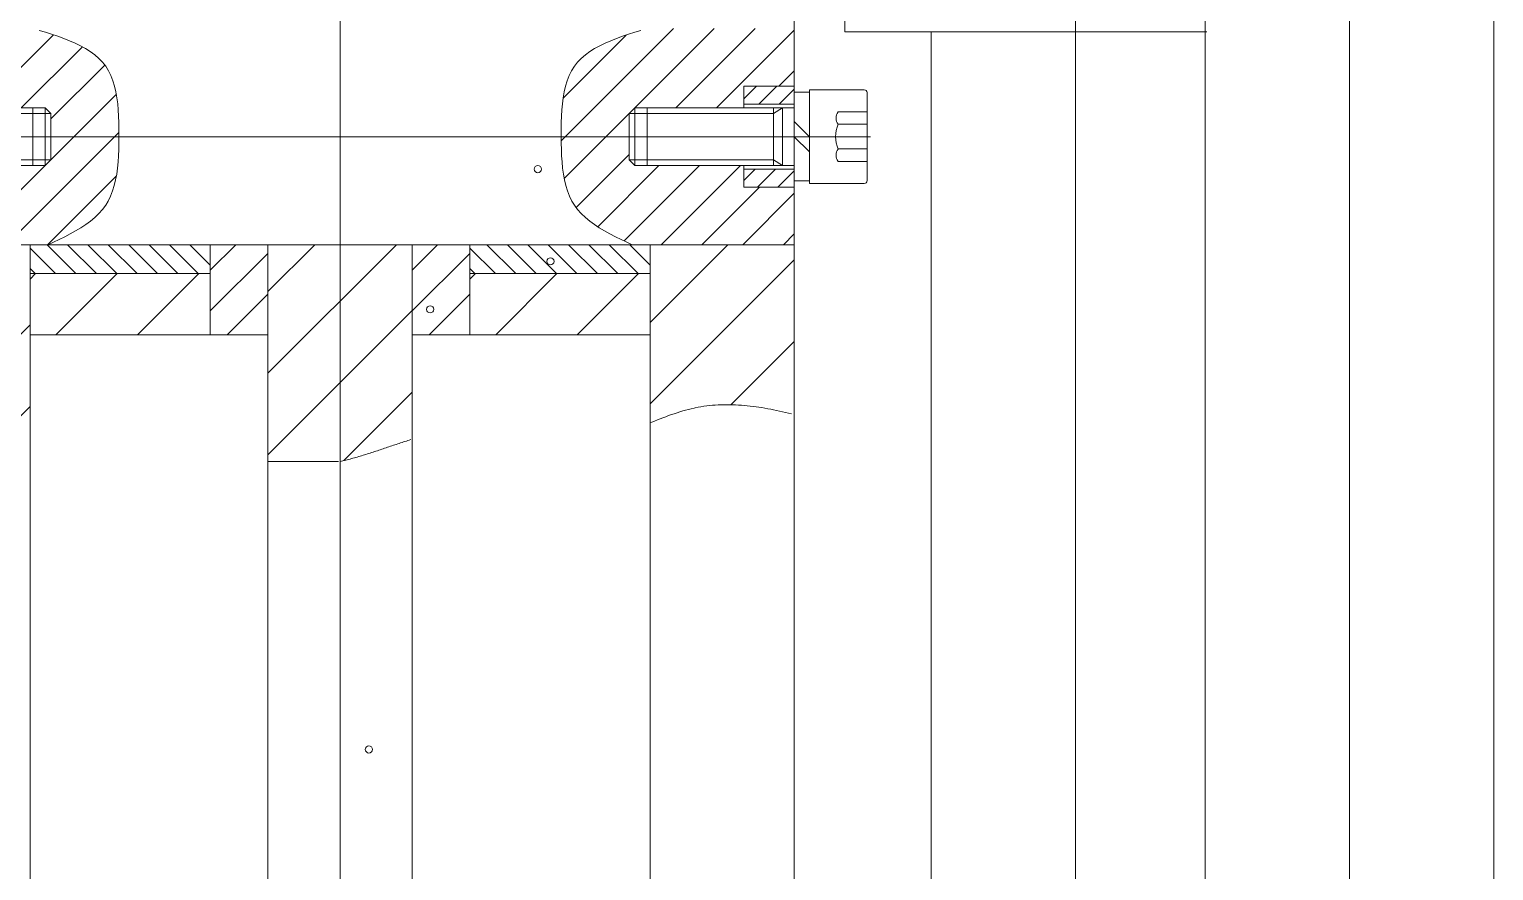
# Model space of a CAD drawing. Header units: millimetres. Extents: x -1052 to 3351, y 0 to 2015.
# Drawn here: x -146.389 to -143.385, y 1554.238 to 1555.964 of the extents above; entities that cross this region are included whole.
import ezdxf

# ---------------------------------------------------------------- set-up
doc = ezdxf.new("R2010")
doc.units = ezdxf.units.MM

msp = doc.modelspace()

# ---------------------------------------------------------------- linework, layer by layer
at = {"linetype": 'Continuous', "lineweight": 0}
for p, q in [((-145.7515, 1566.4505), (-145.7515, 1544.2314)), ((-145.7515, 1565.7678), (-145.7515, 1548.4778)), ((-143.6806, 1560.467), (-143.6806, 1545.2953)), ((-145.7515, 1560.2259), (-145.7515, 1544.3888)), ((-144.2427, 1559.538), (-144.2427, 1551.8057)), ((-143.9765, 1558.4435), (-143.9765, 1552.6821)), ((-143.3848, 1558.4435), (-143.3848, 1552.6821)), ((-144.7161, 1556.1961), (-144.7161, 1555.9594)), ((-144.8196, 1556.1507), (-144.8196, 1553.4512)), ((-146.3687, 1555.962), (-146.3559, 1555.9581)), ((-145.2978, 1555.7356), (-145.0675, 1555.9659)), ((-145.1343, 1555.962), (-145.1471, 1555.9581)), ((-145.1465, 1555.8032), (-144.9838, 1555.9659)), ((-145.0628, 1555.8032), (-144.9001, 1555.9659)), ((-144.9791, 1555.8032), (-144.8196, 1555.9628)), ((-146.4892, 1555.8032), (-146.3395, 1555.9529)), ((-146.3559, 1555.9581), (-146.3432, 1555.9541)), ((-146.3432, 1555.9541), (-146.3307, 1555.9499)), ((-146.3307, 1555.9499), (-146.3185, 1555.9456)), ((-146.3185, 1555.9456), (-146.3066, 1555.9409)), ((-146.3066, 1555.9409), (-146.2952, 1555.936)), ((-146.2952, 1555.936), (-146.2842, 1555.9307)), ((-146.2842, 1555.9307), (-146.2737, 1555.9249)), ((-145.2939, 1555.8232), (-145.1645, 1555.9526)), ((-145.2188, 1555.9307), (-145.2292, 1555.9249)), ((-145.2078, 1555.936), (-145.2188, 1555.9307)), ((-145.1963, 1555.9409), (-145.2078, 1555.936)), ((-145.1845, 1555.9456), (-145.1963, 1555.9409)), ((-145.1723, 1555.9499), (-145.1845, 1555.9456)), ((-145.1598, 1555.9541), (-145.1723, 1555.9499)), ((-145.1471, 1555.9581), (-145.1598, 1555.9541)), ((-144.7161, 1555.9594), (-143.9731, 1555.9594)), ((-144.5386, 1553.6731), (-144.5386, 1555.9594)), ((-146.4055, 1555.8032), (-146.2802, 1555.9285)), ((-146.2737, 1555.9249), (-146.2639, 1555.9187)), ((-146.2639, 1555.9187), (-146.2548, 1555.912)), ((-146.2548, 1555.912), (-146.2464, 1555.9047)), ((-146.2464, 1555.9047), (-146.2388, 1555.8968)), ((-145.2566, 1555.9047), (-145.2642, 1555.8968)), ((-145.2482, 1555.912), (-145.2566, 1555.9047)), ((-145.239, 1555.9187), (-145.2482, 1555.912)), ((-145.2292, 1555.9249), (-145.239, 1555.9187)), ((-146.3446, 1555.7804), (-146.2341, 1555.891)), ((-146.2388, 1555.8968), (-146.2322, 1555.8884)), ((-146.2322, 1555.8884), (-146.2322, 1555.8884)), ((-146.2322, 1555.8884), (-146.2264, 1555.8791)), ((-146.2264, 1555.8791), (-146.2215, 1555.8692)), ((-145.2765, 1555.8791), (-145.2815, 1555.8692)), ((-145.2707, 1555.8884), (-145.2765, 1555.8791)), ((-145.2642, 1555.8968), (-145.2707, 1555.8884)), ((-145.2707, 1555.8884), (-145.2707, 1555.8884)), ((-144.8511, 1555.8476), (-144.8196, 1555.8791)), ((-146.2215, 1555.8692), (-146.2174, 1555.8586)), ((-146.2174, 1555.8586), (-146.214, 1555.8475)), ((-146.214, 1555.8475), (-146.2113, 1555.8359)), ((-145.289, 1555.8475), (-145.2917, 1555.8359)), ((-145.2856, 1555.8586), (-145.289, 1555.8475)), ((-145.2815, 1555.8692), (-145.2856, 1555.8586)), ((-144.8196, 1555.8476), (-144.9231, 1555.8476)), ((-144.9231, 1555.8476), (-144.9231, 1555.8032)), ((-144.9231, 1555.8216), (-144.8971, 1555.8476)), ((-144.8923, 1555.8106), (-144.8553, 1555.8476)), ((-144.8504, 1555.8106), (-144.8196, 1555.8415)), ((-146.3446, 1555.6967), (-146.2104, 1555.831)), ((-146.2113, 1555.8359), (-146.2092, 1555.8239)), ((-146.2092, 1555.8239), (-146.2076, 1555.8116)), ((-146.2076, 1555.8116), (-146.2065, 1555.799)), ((-145.2954, 1555.8116), (-145.2965, 1555.799)), ((-145.2938, 1555.8239), (-145.2954, 1555.8116)), ((-145.2917, 1555.8359), (-145.2938, 1555.8239)), ((-144.8196, 1555.8106), (-144.9231, 1555.8106)), ((-144.8196, 1555.835), (-144.8196, 1555.6531)), ((-144.7885, 1555.835), (-144.8196, 1555.835)), ((-144.6761, 1555.8402), (-144.7885, 1555.8402)), ((-144.7885, 1555.6479), (-144.7885, 1555.8402)), ((-144.7885, 1555.6531), (-144.7885, 1555.835)), ((-144.6702, 1555.6538), (-144.6702, 1555.8343)), ((-146.3565, 1555.8032), (-146.6834, 1555.8032)), ((-146.3446, 1555.7914), (-146.6405, 1555.7914)), ((-146.3816, 1555.8032), (-146.3816, 1555.6849)), ((-146.3565, 1555.6849), (-146.3565, 1555.8032)), ((-146.3565, 1555.8032), (-146.3446, 1555.7914)), ((-146.3446, 1555.6967), (-146.3446, 1555.7914)), ((-146.2065, 1555.799), (-146.2057, 1555.7861)), ((-146.2057, 1555.7861), (-146.2053, 1555.7731)), ((-145.2972, 1555.7861), (-145.2977, 1555.7731)), ((-145.2965, 1555.799), (-145.2972, 1555.7861)), ((-145.2916, 1555.6581), (-145.1583, 1555.7914)), ((-145.1465, 1555.8032), (-145.1583, 1555.7914)), ((-145.1583, 1555.7914), (-145.1465, 1555.8032)), ((-145.1583, 1555.6967), (-145.1583, 1555.7914)), ((-145.1583, 1555.7914), (-144.8625, 1555.7914)), ((-145.1465, 1555.6849), (-145.1465, 1555.8032)), ((-145.1465, 1555.8032), (-144.8196, 1555.8032)), ((-145.1214, 1555.8032), (-145.1214, 1555.6849)), ((-144.8625, 1555.8032), (-144.8625, 1555.6849)), ((-144.8625, 1555.7914), (-144.844, 1555.8032)), ((-144.844, 1555.6849), (-144.844, 1555.8032)), ((-144.6702, 1555.7948), (-144.7294, 1555.7948)), ((-146.4355, 1555.5222), (-146.2051, 1555.7526)), ((-146.2053, 1555.7731), (-146.2051, 1555.7599)), ((-146.2051, 1555.7599), (-146.2051, 1555.7467)), ((-145.2977, 1555.7731), (-145.2979, 1555.7599)), ((-145.2979, 1555.7599), (-145.2979, 1555.7467)), ((-144.7885, 1555.744), (-144.8196, 1555.7751)), ((-144.6702, 1555.7694), (-144.7294, 1555.7694)), ((-144.6632, 1555.744), (-146.8435, 1555.744)), ((-146.2052, 1555.7309), (-146.2055, 1555.7178)), ((-146.2051, 1555.744), (-146.2052, 1555.7309)), ((-146.2051, 1555.7467), (-146.2051, 1555.744)), ((-146.2051, 1555.744), (-146.2051, 1555.744)), ((-145.2979, 1555.7467), (-145.2979, 1555.744)), ((-145.2979, 1555.744), (-145.2979, 1555.744)), ((-145.2979, 1555.744), (-145.2977, 1555.7309)), ((-145.2977, 1555.7309), (-145.2974, 1555.7178)), ((-144.8196, 1555.744), (-144.7885, 1555.713)), ((-146.3446, 1555.6967), (-146.6405, 1555.6967)), ((-146.3565, 1555.6849), (-146.3446, 1555.6967)), ((-146.2069, 1555.6921), (-146.2081, 1555.6796)), ((-146.206, 1555.7049), (-146.2069, 1555.6921)), ((-146.2055, 1555.7178), (-146.206, 1555.7049)), ((-145.2974, 1555.7178), (-145.2969, 1555.7049)), ((-145.2969, 1555.7049), (-145.2961, 1555.6921)), ((-145.2961, 1555.6921), (-145.2949, 1555.6796)), ((-145.2673, 1555.5987), (-145.1583, 1555.7077)), ((-145.1465, 1555.6849), (-145.1583, 1555.6967)), ((-145.1583, 1555.6967), (-144.8625, 1555.6967)), ((-144.8625, 1555.6967), (-144.844, 1555.6849)), ((-144.6702, 1555.7187), (-144.7294, 1555.7187)), ((-144.6702, 1555.6933), (-144.7294, 1555.6933)), ((-146.3565, 1555.6849), (-146.6834, 1555.6849)), ((-146.5192, 1555.5222), (-146.3565, 1555.6849)), ((-146.3518, 1555.5222), (-146.2103, 1555.6637)), ((-146.2097, 1555.6673), (-146.2119, 1555.6554)), ((-146.2081, 1555.6796), (-146.2097, 1555.6673)), ((-145.2949, 1555.6796), (-145.2933, 1555.6673)), ((-145.2933, 1555.6673), (-145.2911, 1555.6554)), ((-145.223, 1555.5593), (-145.0975, 1555.6849)), ((-145.1687, 1555.53), (-145.0138, 1555.6849)), ((-145.1465, 1555.6849), (-144.8196, 1555.6849)), ((-145.0928, 1555.5222), (-144.9301, 1555.6849)), ((-144.9231, 1555.6849), (-144.9231, 1555.6405)), ((-144.8196, 1555.6775), (-144.9231, 1555.6775)), ((-144.9231, 1555.6542), (-144.8999, 1555.6775)), ((-144.895, 1555.6405), (-144.8581, 1555.6775)), ((-144.8532, 1555.6405), (-144.8196, 1555.6741)), ((-146.218, 1555.6328), (-146.2222, 1555.6221)), ((-146.2146, 1555.6439), (-146.218, 1555.6328)), ((-146.2119, 1555.6554), (-146.2146, 1555.6439)), ((-145.2911, 1555.6554), (-145.2883, 1555.6439)), ((-145.2883, 1555.6439), (-145.2849, 1555.6328)), ((-145.2849, 1555.6328), (-145.2808, 1555.6221)), ((-145.0092, 1555.5222), (-144.8908, 1555.6405)), ((-144.9231, 1555.6405), (-144.8196, 1555.6405)), ((-144.8196, 1555.6531), (-144.7885, 1555.6531)), ((-144.6761, 1555.6479), (-144.7885, 1555.6479)), ((-146.2322, 1555.6036), (-146.2389, 1555.5946)), ((-146.2271, 1555.612), (-146.2322, 1555.6036)), ((-146.2322, 1555.6036), (-146.2322, 1555.6036)), ((-146.2222, 1555.6221), (-146.2271, 1555.612)), ((-145.2808, 1555.6221), (-145.2758, 1555.612)), ((-145.2758, 1555.612), (-145.2707, 1555.6036)), ((-145.2707, 1555.6036), (-145.2707, 1555.6036)), ((-145.2707, 1555.6036), (-145.2641, 1555.5946)), ((-144.9255, 1555.5222), (-144.8196, 1555.6281)), ((-146.2636, 1555.5709), (-146.2732, 1555.5638)), ((-146.2546, 1555.5783), (-146.2636, 1555.5709)), ((-146.2463, 1555.5862), (-146.2546, 1555.5783)), ((-146.2389, 1555.5946), (-146.2463, 1555.5862)), ((-145.2641, 1555.5946), (-145.2566, 1555.5862)), ((-145.2566, 1555.5862), (-145.2483, 1555.5783)), ((-145.2483, 1555.5783), (-145.2394, 1555.5709)), ((-145.2394, 1555.5709), (-145.2298, 1555.5638)), ((-146.305, 1555.5447), (-146.3163, 1555.5388)), ((-146.294, 1555.5508), (-146.305, 1555.5447)), ((-146.2834, 1555.5572), (-146.294, 1555.5508)), ((-146.2732, 1555.5638), (-146.2834, 1555.5572)), ((-145.2298, 1555.5638), (-145.2196, 1555.5572)), ((-145.2196, 1555.5572), (-145.209, 1555.5508)), ((-145.209, 1555.5508), (-145.198, 1555.5447)), ((-145.198, 1555.5447), (-145.1867, 1555.5388)), ((-144.8418, 1555.5222), (-144.8196, 1555.5444)), ((-144.8196, 1555.5222), (-146.6834, 1555.5222)), ((-146.3875, 1555.5222), (-146.3875, 1553.4512)), ((-146.3875, 1555.5222), (-146.3875, 1555.3373)), ((-146.3875, 1555.5154), (-146.3351, 1555.463)), ((-146.3524, 1555.5222), (-146.2933, 1555.463)), ((-146.3395, 1555.5274), (-146.3506, 1555.5222)), ((-146.3278, 1555.533), (-146.3395, 1555.5274)), ((-146.3163, 1555.5388), (-146.3278, 1555.533)), ((-146.3106, 1555.5222), (-146.2514, 1555.463)), ((-146.2688, 1555.5222), (-146.2096, 1555.463)), ((-146.2269, 1555.5222), (-146.1678, 1555.463)), ((-146.1851, 1555.5222), (-146.1259, 1555.463)), ((-146.1432, 1555.5222), (-146.0841, 1555.463)), ((-146.1014, 1555.5222), (-146.0423, 1555.463)), ((-146.0596, 1555.5222), (-146.0177, 1555.4803)), ((-146.0177, 1555.3373), (-146.0177, 1555.5222)), ((-146.0177, 1555.5222), (-146.0177, 1555.3373)), ((-146.0177, 1555.4699), (-145.9655, 1555.5222)), ((-145.8994, 1555.5222), (-145.8994, 1555.3373)), ((-145.8994, 1555.426), (-145.8033, 1555.5222)), ((-145.8994, 1555.2587), (-145.6359, 1555.5222)), ((-145.6036, 1555.5222), (-145.6036, 1553.4512)), ((-145.6036, 1555.5222), (-145.6036, 1555.3373)), ((-145.6036, 1555.4699), (-145.5513, 1555.5222)), ((-145.4852, 1555.5222), (-145.4852, 1555.3373)), ((-145.4852, 1555.3373), (-145.4852, 1555.5222)), ((-145.4852, 1555.5154), (-145.4328, 1555.463)), ((-145.4501, 1555.5222), (-145.391, 1555.463)), ((-145.4083, 1555.5222), (-145.3491, 1555.463)), ((-145.3665, 1555.5222), (-145.3073, 1555.463)), ((-145.3246, 1555.5222), (-145.2655, 1555.463)), ((-145.2828, 1555.5222), (-145.2236, 1555.463)), ((-145.2409, 1555.5222), (-145.1818, 1555.463)), ((-145.1991, 1555.5222), (-145.14, 1555.463)), ((-145.1867, 1555.5388), (-145.1751, 1555.533)), ((-145.1751, 1555.533), (-145.1634, 1555.5274)), ((-145.1634, 1555.5274), (-145.1524, 1555.5222)), ((-145.1573, 1555.5222), (-145.1154, 1555.4803)), ((-145.1154, 1555.5222), (-145.1154, 1553.4512)), ((-145.1154, 1555.5222), (-145.1154, 1555.3373)), ((-145.1154, 1555.3629), (-144.9561, 1555.5222)), ((-146.0177, 1555.3863), (-145.8994, 1555.5046)), ((-145.6036, 1555.3863), (-145.4852, 1555.5046)), ((-145.1154, 1555.1955), (-144.8196, 1555.4913)), ((-146.3875, 1555.4736), (-146.377, 1555.463)), ((-146.0177, 1555.463), (-146.3875, 1555.463)), ((-146.3875, 1555.4516), (-146.3761, 1555.463)), ((-146.3345, 1555.3373), (-146.2088, 1555.463)), ((-146.1671, 1555.3373), (-146.0414, 1555.463)), ((-145.4852, 1555.4736), (-145.4747, 1555.463)), ((-145.1154, 1555.463), (-145.4852, 1555.463)), ((-145.4852, 1555.4516), (-145.4738, 1555.463)), ((-145.4322, 1555.3373), (-145.3065, 1555.463)), ((-145.2648, 1555.3373), (-145.1391, 1555.463)), ((-145.9831, 1555.3373), (-145.8994, 1555.4209)), ((-145.5689, 1555.3373), (-145.4852, 1555.4209)), ((-145.8994, 1555.0913), (-145.6036, 1555.3872)), ((-146.5646, 1555.1808), (-146.3875, 1555.3578)), ((-146.3875, 1555.3373), (-146.0177, 1555.3373)), ((-145.8994, 1555.3373), (-146.0177, 1555.3373)), ((-145.8994, 1555.3373), (-145.8994, 1553.4512)), ((-145.6036, 1555.3373), (-145.4852, 1555.3373)), ((-145.4852, 1555.3373), (-145.1154, 1555.3373)), ((-144.9495, 1555.1941), (-144.8196, 1555.324)), ((-145.744, 1555.0794), (-145.6036, 1555.2198)), ((-146.4819, 1555.0961), (-146.3875, 1555.1905)), ((-145.0485, 1555.1812), (-145.0543, 1555.1794)), ((-145.0427, 1555.1828), (-145.0485, 1555.1812)), ((-145.0369, 1555.1844), (-145.0427, 1555.1828)), ((-145.031, 1555.1859), (-145.0369, 1555.1844)), ((-145.0252, 1555.1872), (-145.031, 1555.1859)), ((-145.0229, 1555.1877), (-145.0252, 1555.1872)), ((-145.0252, 1555.1872), (-145.0252, 1555.1872)), ((-145.0171, 1555.1888), (-145.0229, 1555.1877)), ((-145.0112, 1555.1899), (-145.0171, 1555.1888)), ((-145.0053, 1555.1908), (-145.0112, 1555.1899)), ((-144.9994, 1555.1916), (-145.0053, 1555.1908)), ((-144.9935, 1555.1923), (-144.9994, 1555.1916)), ((-144.9876, 1555.1929), (-144.9935, 1555.1923)), ((-144.9817, 1555.1933), (-144.9876, 1555.1929)), ((-144.9758, 1555.1937), (-144.9817, 1555.1933)), ((-144.9699, 1555.1939), (-144.9758, 1555.1937)), ((-144.9639, 1555.1941), (-144.9699, 1555.1939)), ((-144.958, 1555.1941), (-144.9639, 1555.1941)), ((-144.952, 1555.1941), (-144.958, 1555.1941)), ((-144.9461, 1555.194), (-144.952, 1555.1941)), ((-144.9401, 1555.1937), (-144.9461, 1555.194)), ((-144.9341, 1555.1934), (-144.9401, 1555.1937)), ((-144.9281, 1555.193), (-144.9341, 1555.1934)), ((-144.9221, 1555.1925), (-144.9281, 1555.193)), ((-144.9162, 1555.192), (-144.9221, 1555.1925)), ((-144.9102, 1555.1913), (-144.9162, 1555.192)), ((-144.9041, 1555.1906), (-144.9102, 1555.1913)), ((-144.8981, 1555.1898), (-144.9041, 1555.1906)), ((-144.8921, 1555.1889), (-144.8981, 1555.1898)), ((-144.8861, 1555.188), (-144.8921, 1555.1889)), ((-144.8801, 1555.1869), (-144.8861, 1555.188)), ((-144.874, 1555.1859), (-144.8801, 1555.1869)), ((-144.868, 1555.1847), (-144.874, 1555.1859)), ((-144.862, 1555.1835), (-144.868, 1555.1847)), ((-144.8559, 1555.1823), (-144.862, 1555.1835)), ((-144.8499, 1555.181), (-144.8559, 1555.1823)), ((-144.8438, 1555.1796), (-144.8499, 1555.181)), ((-144.8378, 1555.1782), (-144.8438, 1555.1796)), ((-145.112, 1555.1581), (-145.1154, 1555.1566)), ((-145.1062, 1555.1604), (-145.112, 1555.1581)), ((-145.1005, 1555.1627), (-145.1062, 1555.1604)), ((-145.0947, 1555.165), (-145.1005, 1555.1627)), ((-145.089, 1555.1672), (-145.0947, 1555.165)), ((-145.0832, 1555.1694), (-145.089, 1555.1672)), ((-145.0774, 1555.1716), (-145.0832, 1555.1694)), ((-145.0717, 1555.1736), (-145.0774, 1555.1716)), ((-145.0659, 1555.1756), (-145.0717, 1555.1736)), ((-145.0601, 1555.1776), (-145.0659, 1555.1756)), ((-145.0543, 1555.1794), (-145.0601, 1555.1776)), ((-144.8317, 1555.1767), (-144.8378, 1555.1782)), ((-144.8257, 1555.1752), (-144.8317, 1555.1767)), ((-145.6155, 1555.1195), (-145.6185, 1555.1185)), ((-145.6125, 1555.1204), (-145.6155, 1555.1195)), ((-145.6095, 1555.1214), (-145.6125, 1555.1204)), ((-145.6066, 1555.1223), (-145.6095, 1555.1214)), ((-145.7044, 1555.0902), (-145.7073, 1555.0893)), ((-145.7014, 1555.0911), (-145.7044, 1555.0902)), ((-145.6985, 1555.092), (-145.7014, 1555.0911)), ((-145.6955, 1555.093), (-145.6985, 1555.092)), ((-145.6926, 1555.0939), (-145.6955, 1555.093)), ((-145.6896, 1555.0949), (-145.6926, 1555.0939)), ((-145.6867, 1555.0958), (-145.6896, 1555.0949)), ((-145.6837, 1555.0968), (-145.6867, 1555.0958)), ((-145.6807, 1555.0977), (-145.6837, 1555.0968)), ((-145.6778, 1555.0987), (-145.6807, 1555.0977)), ((-145.6748, 1555.0997), (-145.6778, 1555.0987)), ((-145.6719, 1555.1007), (-145.6748, 1555.0997)), ((-145.6689, 1555.1017), (-145.6719, 1555.1007)), ((-145.6659, 1555.1027), (-145.6689, 1555.1017)), ((-145.663, 1555.1037), (-145.6659, 1555.1027)), ((-145.66, 1555.1047), (-145.663, 1555.1037)), ((-145.6571, 1555.1057), (-145.66, 1555.1047)), ((-145.6541, 1555.1067), (-145.6571, 1555.1057)), ((-145.6511, 1555.1077), (-145.6541, 1555.1067)), ((-145.6482, 1555.1087), (-145.6511, 1555.1077)), ((-145.6452, 1555.1097), (-145.6482, 1555.1087)), ((-145.6422, 1555.1107), (-145.6452, 1555.1097)), ((-145.6393, 1555.1117), (-145.6422, 1555.1107)), ((-145.6363, 1555.1127), (-145.6393, 1555.1117)), ((-145.6333, 1555.1137), (-145.6363, 1555.1127)), ((-145.6304, 1555.1146), (-145.6333, 1555.1137)), ((-145.6274, 1555.1156), (-145.6304, 1555.1146)), ((-145.6244, 1555.1166), (-145.6274, 1555.1156)), ((-145.6214, 1555.1176), (-145.6244, 1555.1166)), ((-145.6185, 1555.1185), (-145.6214, 1555.1176)), ((-145.8965, 1555.0777), (-145.8994, 1555.0777)), ((-145.8935, 1555.0777), (-145.8965, 1555.0777)), ((-145.8905, 1555.0777), (-145.8935, 1555.0777)), ((-145.8876, 1555.0777), (-145.8905, 1555.0777)), ((-145.8846, 1555.0777), (-145.8876, 1555.0777)), ((-145.8817, 1555.0777), (-145.8846, 1555.0777)), ((-145.8787, 1555.0777), (-145.8817, 1555.0777)), ((-145.8757, 1555.0777), (-145.8787, 1555.0777)), ((-145.8728, 1555.0777), (-145.8757, 1555.0777)), ((-145.8698, 1555.0777), (-145.8728, 1555.0777)), ((-145.8669, 1555.0777), (-145.8698, 1555.0777)), ((-145.8639, 1555.0777), (-145.8669, 1555.0777)), ((-145.861, 1555.0777), (-145.8639, 1555.0777)), ((-145.858, 1555.0777), (-145.861, 1555.0777)), ((-145.855, 1555.0777), (-145.858, 1555.0777)), ((-145.8521, 1555.0777), (-145.855, 1555.0777)), ((-145.8491, 1555.0777), (-145.8521, 1555.0777)), ((-145.8462, 1555.0777), (-145.8491, 1555.0777)), ((-145.8432, 1555.0777), (-145.8462, 1555.0777)), ((-145.8402, 1555.0777), (-145.8432, 1555.0777)), ((-145.8373, 1555.0777), (-145.8402, 1555.0777)), ((-145.8343, 1555.0777), (-145.8373, 1555.0777)), ((-145.8314, 1555.0777), (-145.8343, 1555.0777)), ((-145.8284, 1555.0777), (-145.8314, 1555.0777)), ((-145.8255, 1555.0777), (-145.8284, 1555.0777)), ((-145.8225, 1555.0777), (-145.8255, 1555.0777)), ((-145.8195, 1555.0777), (-145.8225, 1555.0777)), ((-145.8166, 1555.0777), (-145.8195, 1555.0777)), ((-145.8136, 1555.0777), (-145.8166, 1555.0777)), ((-145.8107, 1555.0777), (-145.8136, 1555.0777)), ((-145.8077, 1555.0777), (-145.8107, 1555.0777)), ((-145.8047, 1555.0777), (-145.8077, 1555.0777)), ((-145.8018, 1555.0777), (-145.8047, 1555.0777)), ((-145.7988, 1555.0777), (-145.8018, 1555.0777)), ((-145.7959, 1555.0777), (-145.7988, 1555.0777)), ((-145.7929, 1555.0777), (-145.7959, 1555.0777)), ((-145.7899, 1555.0777), (-145.7929, 1555.0777)), ((-145.787, 1555.0777), (-145.7899, 1555.0777)), ((-145.784, 1555.0777), (-145.787, 1555.0777)), ((-145.7811, 1555.0777), (-145.784, 1555.0777)), ((-145.7781, 1555.0777), (-145.7811, 1555.0777)), ((-145.7752, 1555.0777), (-145.7781, 1555.0777)), ((-145.7722, 1555.0777), (-145.7752, 1555.0777)), ((-145.7692, 1555.0777), (-145.7722, 1555.0777)), ((-145.7663, 1555.0777), (-145.7692, 1555.0777)), ((-145.7633, 1555.0777), (-145.7663, 1555.0777)), ((-145.7604, 1555.0777), (-145.7633, 1555.0777)), ((-145.7574, 1555.0777), (-145.7604, 1555.0777)), ((-145.7544, 1555.0777), (-145.7574, 1555.0777)), ((-145.7485, 1555.0783), (-145.7515, 1555.0777)), ((-145.7456, 1555.079), (-145.7485, 1555.0783)), ((-145.7427, 1555.0797), (-145.7456, 1555.079)), ((-145.7397, 1555.0804), (-145.7427, 1555.0797)), ((-145.7368, 1555.0811), (-145.7397, 1555.0804)), ((-145.7338, 1555.0819), (-145.7368, 1555.0811)), ((-145.7309, 1555.0826), (-145.7338, 1555.0819)), ((-145.728, 1555.0834), (-145.7309, 1555.0826)), ((-145.725, 1555.0842), (-145.728, 1555.0834)), ((-145.7221, 1555.085), (-145.725, 1555.0842)), ((-145.7191, 1555.0858), (-145.7221, 1555.085)), ((-145.7162, 1555.0867), (-145.7191, 1555.0858)), ((-145.7132, 1555.0876), (-145.7162, 1555.0867)), ((-145.7103, 1555.0884), (-145.7132, 1555.0876)), ((-145.7073, 1555.0893), (-145.7103, 1555.0884))]:
    msp.add_line(p, q, dxfattribs=at)
for centre in [(-145.3457, 1555.6775), (-145.3199, 1555.4882), (-145.5666, 1555.3897), (-145.6923, 1554.4867)]:
    msp.add_circle(centre, 0.0074, dxfattribs=at)
for centre, radius, start, end in [((-144.6761, 1555.8343), 0.00592, 0, 90), ((-144.7143, 1555.7821), 0.0197, 139.9768, 220.0272), ((-144.6759, 1555.744), 0.0592, 154.6123, 205.3893), ((-144.7143, 1555.706), 0.0197, 139.9768, 220.0272), ((-144.6761, 1555.6538), 0.00592, 270, 0)]:
    msp.add_arc(centre, radius, start, end, dxfattribs=at)

doc.saveas('drawing.dxf')
